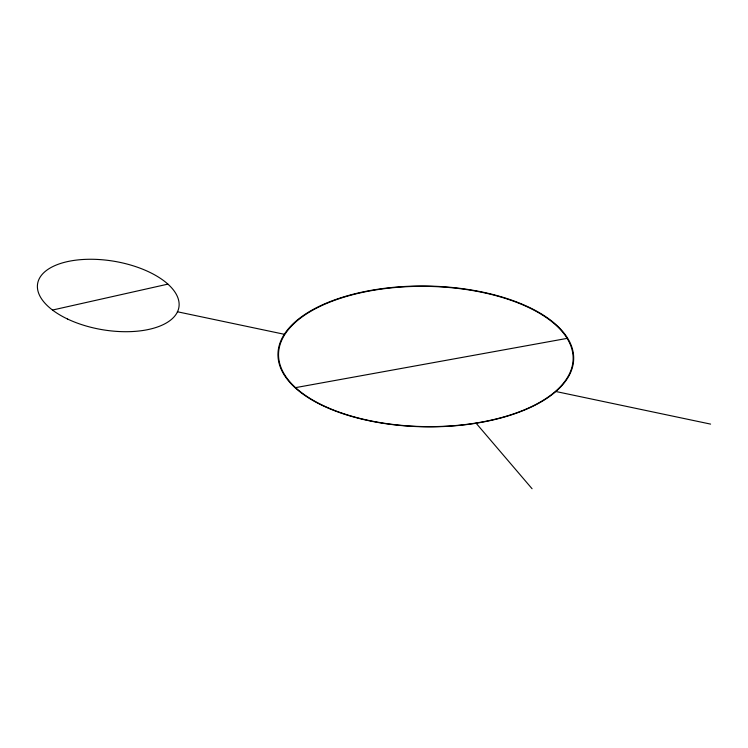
<?xml version="1.0" encoding="UTF-8"?>
<svg xmlns="http://www.w3.org/2000/svg" width="748" height="748" viewBox="0 0 748 748"><rect width="100%" height="100%" fill="white"/><g stroke="black" fill="none" stroke-linecap="round" stroke-linejoin="round"><path stroke-width="1.12" d="M52.519 310.046L167.861 284.137M295.535 387.642L567.19 338.367M177.369 311.757L284.334 334.291M555.811 391.494L710.6 424.107M476.093 423.2L532.071 488.734M342.079 413.429A147.88 70.396 0.9 0 0 573.239 363.659A147.88 70.396 0.9 0 0 362.191 292.103A147.88 70.396 0.9 0 0 342.079 413.429M67.582 319.041A71.621 34.717 9.5 0 0 178.847 307.596A71.621 34.717 9.5 0 0 78.344 259.874A71.621 34.717 9.5 0 0 67.582 319.041M350.485 415.832A147.328 70.134 0.9 0 0 573.136 359.115A147.328 70.134 0.9 0 0 353.879 294.403A147.328 70.134 0.9 0 0 350.485 415.832"/></g></svg>
